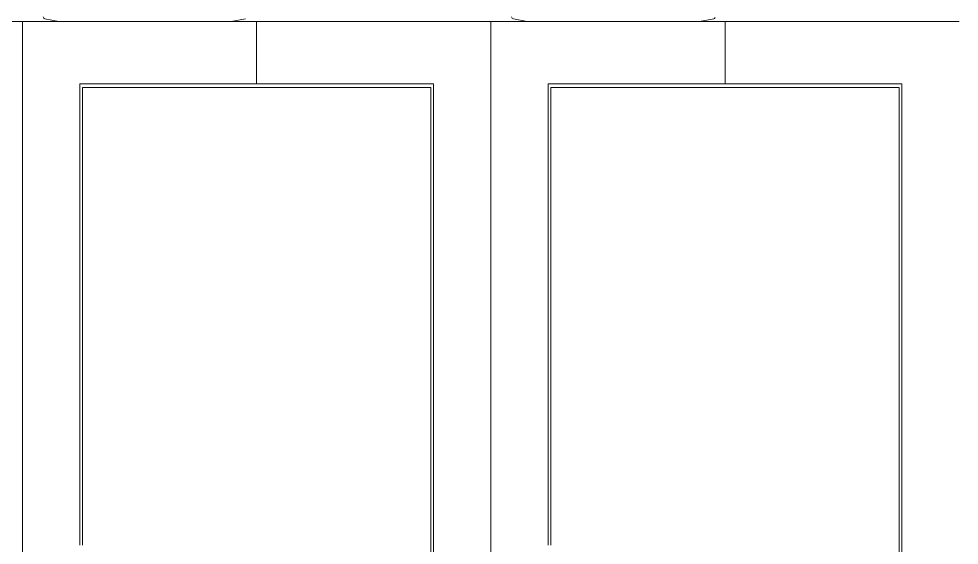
# Model space of a CAD drawing. Header units: millimetres. Extents: x 15 to 265, y 8 to 208.
# Drawn here: x 146.93 to 192.1, y 148.83 to 174.12 of the extents above; entities that cross this region are included whole.
import ezdxf

# ---------------------------------------------------------------- set-up
doc = ezdxf.new("R2010")
doc.units = ezdxf.units.MM

msp = doc.modelspace()

# ---------------------------------------------------------------- linework, layer by layer
at = {"color": 7, "linetype": 'Continuous', "lineweight": 15}
for p, q in [((147.105, 174.001), (135.855, 174.001)), ((147.105, 174.001), (147.105, 115.001)), ((158.355, 174.001), (147.105, 174.001)), ((148.187, 174.119), (148.855, 174.001)), ((157.13, 174.001), (157.82, 174.123)), ((158.355, 171.001), (158.355, 174.001)), ((169.605, 174.001), (158.355, 174.001)), ((180.855, 174.001), (169.605, 174.001)), ((169.605, 174.001), (169.605, 115.001)), ((170.687, 174.119), (171.355, 174.001)), ((179.63, 174.001), (180.32, 174.123)), ((180.855, 171.001), (180.855, 174.001)), ((192.105, 174.001), (180.855, 174.001)), ((149.855, 171.001), (158.355, 171.001)), ((149.855, 148.826), (149.855, 171.001)), ((166.717, 170.826), (149.992, 170.826)), ((149.992, 170.826), (149.992, 148.826)), ((158.355, 171.001), (166.855, 171.001)), ((166.717, 118.176), (166.717, 170.826)), ((166.855, 171.001), (166.855, 118.001)), ((172.355, 171.001), (180.855, 171.001)), ((172.355, 148.826), (172.355, 171.001)), ((189.217, 170.826), (172.492, 170.826)), ((172.492, 170.826), (172.492, 148.826)), ((180.855, 171.001), (189.355, 171.001)), ((189.217, 118.176), (189.217, 170.826)), ((189.355, 171.001), (189.355, 118.001))]:
    msp.add_line(p, q, dxfattribs=at)
for centre, start, end in [((148.205, 174.218), 180, 260), ((170.705, 174.218), 180, 260), ((180.287, 174.218), 289.1829, 337.8492)]:
    msp.add_arc(centre, 0.1, start, end, dxfattribs=at)

doc.saveas('drawing.dxf')
